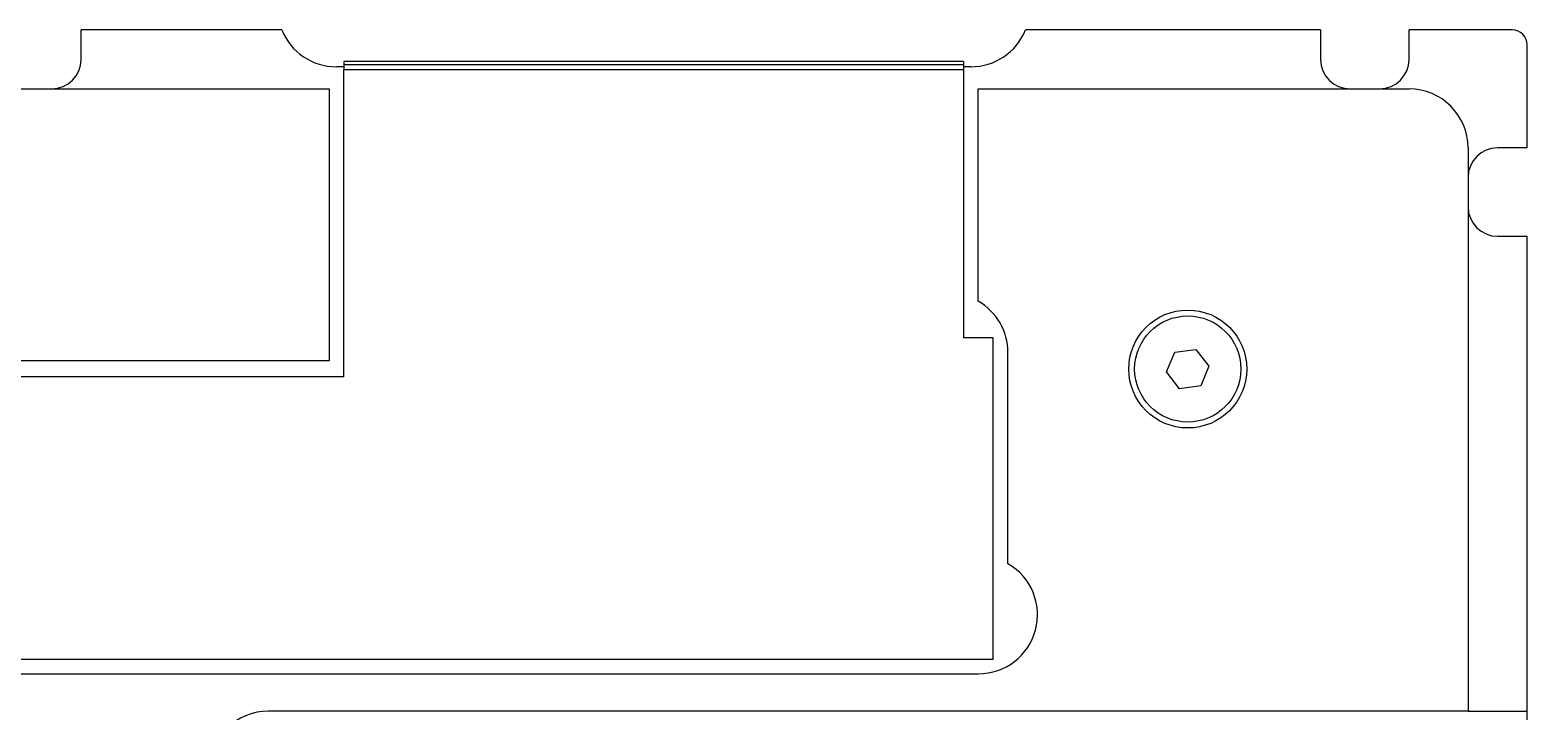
# Model space of a CAD drawing. Header units: millimetres. Extents: x -265 to 612, y -305 to 248.
# Drawn here: x 428.9 to 530.4, y -129.8 to -83.6 of the extents above; entities that cross this region are included whole.
import ezdxf

# ---------------------------------------------------------------- set-up
doc = ezdxf.new("R2010")
doc.units = ezdxf.units.MM
doc.header["$MEASUREMENT"] = 0
doc.layers.add('图层0000', color=7, linetype='Continuous', lineweight=25)

msp = doc.modelspace()

# ---------------------------------------------------------------- linework, layer by layer
at = {"layer": '图层0000', "color": 7, "linetype": 'Continuous', "lineweight": 25}
for p, q in [((446.006, -83.6), (432.414, -83.6)), ((432.414, -85.6), (432.414, -83.6)), ((516.414, -83.6), (496.422, -83.6)), ((516.414, -83.6), (516.414, -85.6)), ((529.414, -83.6), (522.414, -83.6)), ((522.414, -85.6), (522.414, -83.6)), ((530.414, -91.6), (530.414, -84.6)), ((450.214, -86.1), (449.714, -86.1)), ((450.214, -85.738), (450.214, -85.961)), ((492.214, -85.738), (450.214, -85.738)), ((450.214, -85.961), (450.214, -86.313)), ((492.214, -85.961), (450.214, -85.961)), ((492.214, -85.738), (492.214, -85.961)), ((492.214, -85.961), (492.214, -86.313)), ((492.714, -86.1), (492.214, -86.1)), ((450.214, -107.129), (450.214, -86.313)), ((492.214, -86.313), (450.214, -86.313)), ((492.214, -86.313), (492.214, -104.479)), ((391.814, -87.6), (449.214, -87.6)), ((449.214, -87.6), (449.214, -106.05)), ((493.214, -87.6), (522.414, -87.6)), ((493.214, -102.005), (493.214, -87.6)), ((526.414, -91.6), (526.414, -129.803)), ((530.414, -91.6), (528.414, -91.6)), ((528.414, -97.6), (530.414, -97.6)), ((530.414, -129.803), (530.414, -97.6)), ((494.231, -104.479), (492.214, -104.479)), ((494.231, -126.275), (494.231, -104.479)), ((495.231, -119.811), (495.231, -105.479)), ((505.983, -106.788), (506.535, -105.455)), ((506.535, -105.455), (507.967, -105.267)), ((507.967, -105.267), (508.845, -106.413)), ((449.214, -106.05), (391.814, -106.05)), ((508.845, -106.413), (508.292, -107.746)), ((450.214, -107.129), (390.814, -107.129)), ((506.861, -107.934), (505.983, -106.788)), ((508.292, -107.746), (506.861, -107.934)), ((327.654, -126.275), (494.231, -126.275)), ((334.649, -127.275), (493.231, -127.275)), ((526.414, -129.803), (445.114, -129.803)), ((526.414, -129.803), (530.414, -129.803)), ((530.414, -133.1), (530.414, -129.803))]:
    msp.add_line(p, q, dxfattribs=at)
for radius in [4, 3.6]:
    msp.add_circle((507.414, -106.6), radius, dxfattribs=at)
for centre, radius, start, end in [((449.714, -82.1), 4, 202.02431, 270), ((492.714, -82.1), 4, 270, 337.97569), ((529.414, -84.6), 1, 0, 90), ((430.414, -85.6), 2, 270, 0), ((518.414, -85.6), 2, 180, 270), ((520.414, -85.6), 2, 270, 0), ((522.414, -91.6), 4, 0, 90), ((528.414, -93.6), 2, 90, 180), ((528.414, -95.6), 2, 180, 270), ((491.231, -105.479), 4, 0, 60.28818), ((493.231, -123.275), 4, 270, 60), ((445.114, -133.803), 4, 90, 180)]:
    msp.add_arc(centre, radius, start, end, dxfattribs=at)

doc.saveas('drawing.dxf')
